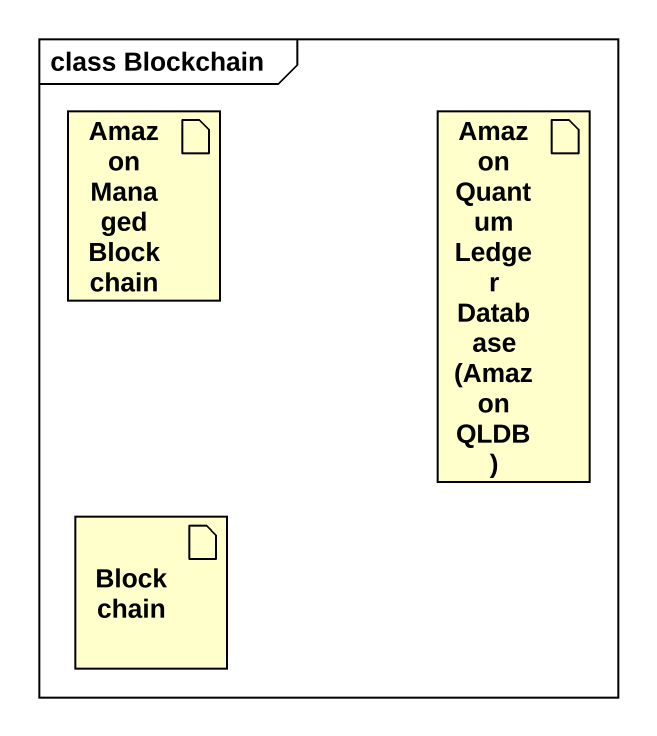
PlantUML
@startuml
mainframe class Blockchain
artifact "Amazon Managed Blockchain" as Amazon_Managed_Blockchain
artifact "Amazon Quantum Ledger Database (Amazon QLDB)" as Amazon_Quantum_Ledger
artifact Blockchain
@enduml
